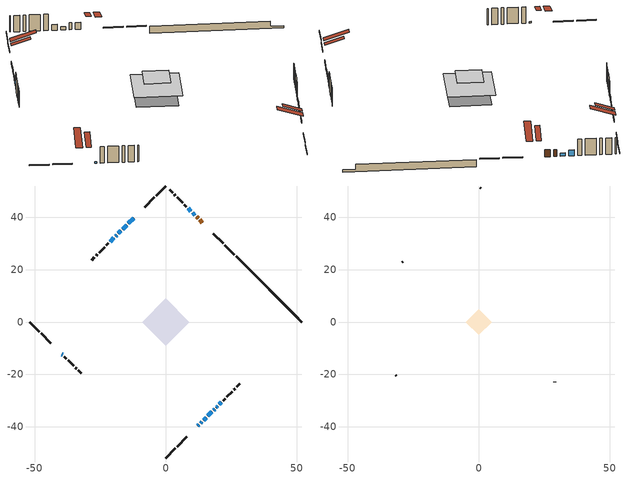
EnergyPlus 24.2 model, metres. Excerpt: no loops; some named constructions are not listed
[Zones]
conditioned space
 floor adiabatic (AdiabaticFloorConstruction): -8.99,0 0,8.99 8.99,0 0,-8.99 z3.02
 floor foundation (Slab1 construction): -6.25,1.62 -1.62,6.25 6.25,-1.62 1.62,-6.25 z-1.55
 wall outside (RimJoist1 construction): 0,-51.87 3.69,-48.19 / -51.87,0 -48.19,-3.69 / 0,51.87 -3.69,48.19 / 26.22,25.66 22.53,29.35 z0.58:0.88
 wall outside (RimJoist2 construction): 4.35,-47.53 8.03,-43.84 / -47.53,-4.35 -43.84,-8.03 / -4.35,47.53 -8.03,43.84 / 21.87,30 18.18,33.69 z0.58:0.88
 wall outside (AdiabaticWallConstruction 1): 13.98,37.9 12.97,38.91 / 12.31,39.56 11.8,40.07 z0.58:2.61
 wall outside (AdiabaticWallConstruction): 11.14,40.73 10.21,41.67 z0.58:1.47; -39.64,-12.24 -39.31,-12.57 z0.58:1.04; 12.24,-39.63 12.66,-39.22 / -18.74,33.13 -19.16,32.72 z0.58:1.5; 13.31,-38.56 13.78,-38.09 / 14.43,-37.44 15.44,-36.43 / -12.24,39.63 -14.25,37.62 / -17.08,34.8 -18.09,33.79 z0.58:1.34; 16.1,-35.78 17.61,-34.26 / -14.91,36.96 -16.42,35.45 / 19.26,-32.61 19.8,-32.07 / 20.46,-31.42 21.21,-30.66 z0.58:1.75; 18.26,-33.61 18.61,-33.27 z0.58:2.18; 9.55,42.32 8.51,43.37 z0.58:2.31; -19.81,32.06 -21.25,30.62 z0.58:2.1
 wall outside (Wall1 construction): 21.87,-30 22.63,-29.24 / -38.65,-13.22 -37.89,-13.99 / -21.91,29.97 -22.67,29.2 / 7.85,44.02 7.09,44.79 z0.58:5.46
 wall outside (Wall2 construction): 23.29,-28.58 25.36,-26.51 / -37.23,-14.64 -35.16,-16.71 / -23.33,28.55 -25.4,26.48 / 6.43,45.44 4.36,47.51 z0.58:5.46
 wall outside (Wall3 construction): 26.02,-25.86 26.48,-25.39 / -34.5,-17.37 -34.04,-17.84 / -26.06,25.82 -26.52,25.35 / 3.7,48.17 3.24,48.64 z0.58:5.46
 wall outside (Wall4 construction): 27.14,-24.73 28.28,-23.59 / -33.38,-18.49 -32.24,-19.63 / -27.18,24.7 -28.32,23.55 / 2.58,49.29 1.44,50.43 z0.58:5.46
 wall foundation (FoundationWall1 construction): 26.87,25,-1.55 26.87,25,0.58 49.37,2.5,0.58 49.37,2.5,-0.83 51.87,0,-0.83 51.87,0,-1.55
 window (WindowConstruction): 11.14,40.73 10.21,41.67 z0.58:1.47
 window (WindowConstruction 12): -39.63,-12.24 -39.31,-12.56 z0.58:1.04
 window (WindowConstruction 7): 12.24,-39.63 12.65,-39.22 z0.58:1.49
 window (WindowConstruction 8): 13.31,-38.56 13.78,-38.1 z0.58:1.34
 window (WindowConstruction 9): 14.44,-37.44 15.44,-36.43 z0.58:1.34
 window (WindowConstruction 10): -12.24,39.63 -14.25,37.62 z0.58:1.34
 window (WindowConstruction 13): 16.1,-35.77 17.61,-34.27 z0.58:1.75
 window (WindowConstruction 14): -14.91,36.96 -16.42,35.45 z0.58:1.75
 window (WindowConstruction 11): 18.27,-33.61 18.61,-33.27 z0.58:2.18
 window (WindowConstruction 1): 9.55,42.32 8.51,43.36 z0.58:2.31
 window (WindowConstruction 2): 19.26,-32.61 19.8,-32.07 z0.58:1.75
 window (WindowConstruction 3): 20.46,-31.42 21.21,-30.66 z0.58:1.75
 window (WindowConstruction 4): -17.08,34.8 -18.08,33.79 z0.58:1.34
 window (WindowConstruction 5): -18.74,33.13 -19.15,32.72 z0.58:1.49
 window (WindowConstruction 6): -19.81,32.06 -21.25,30.62 z0.58:2.1
 door (Door): 13.98,37.9 12.97,38.91 z0.58:2.61
 door (Door 1): 12.31,39.56 11.8,40.07 z0.58:2.61
 ceiling adiabatic (AdiabaticFloorConstruction): 0,-8.99 8.99,0 0,8.99 -8.99,0 z3.02
 roof outside (Roof2 construction): 11.58,-40.29,5.46 7.9,-36.61,7.19 6.93,-37.58,7.19 10.61,-41.26,5.46; -40.29,-11.58,5.46 -36.61,-7.9,7.19 -37.58,-6.93,7.19 -41.26,-10.61,5.46; -11.58,40.29,5.46 -7.9,36.61,7.19 -6.93,37.58,7.19 -10.61,41.26,5.46; 14.63,37.24,5.46 10.95,33.56,7.19 11.92,32.59,7.19 15.6,36.27,5.46
attic - vented
 floor to conditioned space (Floor1 construction Reversed): -4.93,0 0,4.93 4.93,0 0,-4.93 z5.46
 wall outside (Wall5 construction): 28.94,-22.93 29.06,-22.81 / -31.58,-20.29 -31.46,-20.42 / -28.98,22.9 -29.1,22.77 / 0.78,51.09 0.66,51.22 z0.58:5.46
 roof outside (Roof1 construction): 9.96,-41.92,5.46 5.15,-37.12,7.72 3.89,-38.38,7.72 8.69,-43.18,5.46; -41.92,-9.96,5.46 -37.12,-5.15,7.72 -38.38,-3.89,7.72 -43.18,-8.69,5.46; -9.96,41.92,5.46 -5.15,37.12,7.72 -3.89,38.38,7.72 -8.69,43.18,5.46; 16.26,35.61,5.46 11.46,30.81,7.72 12.72,29.55,7.72 17.53,34.35,5.46
[Material] Roughness=Rough; Thermal Absorptance=0.9
Name | Thickness {m} | Conductivity {W/m-K} | Density {kg/m3} | Specific Heat {J/kg-K} | Solar Absorptance | Visible Absorptance
ceiling loosefill ins | 0.0846667 | 0.0480833 | 16.02 | 1046.75 | 0.7 | 0.7
ceiling stud and cavity | 0.1397 | 0.0932282 | 65.682 | 1177.47 | 0.7 | 0.7
gypsum board | 0.0127 | 0.160291 | 801 | 837.4 | 0.6 | 0.6
[Construction]
Floor1 construction: ceiling loosefill ins, ceiling stud and cavity, gypsum board
[EnergyManagementSystem:Program]
component_loads_program: Set loads_htg_walls = 0; Set loads_htg_rim_joists = 0; Set loads_htg_foundation_walls = 0; Set loads_htg_floors = 0; Set loads_htg_slabs = 0; Set loads_htg_ceilings = 0; Set loads_htg_roofs = 0; Set loads_htg_windows_conduction = 0; Set loads_htg_windows_solar = 0; Set loads_htg_doors = 0; Set loads_htg_skylights_conduction = 0; Set loads_htg_skylights_solar = 0; Set loads_htg_internal_mass = 0; Set loads_htg_intgains = 0; Set loads_htg_lighting = 0; Set loads_htg_infil = 0; Set loads_htg_mechvent = 0; Set loads_htg_natvent = 0; Set loads_htg_whf = 0; Set loads_htg_ducts = 0; Set loads_clg_walls = 0; Set loads_clg_rim_joists = 0; Set loads_clg_foundation_walls = 0; Set loads_clg_floors = 0; Set loads_clg_slabs = 0; Set loads_clg_ceilings = 0; Set loads_clg_roofs = 0; Set loads_clg_windows_conduction = 0; Set loads_clg_windows_solar = 0; Set loads_clg_doors = 0; Set loads_clg_skylights_conduction = 0; Set loads_clg_skylights_solar = 0; Set loads_clg_internal_mass = 0; Set loads_clg_intgains = 0; Set loads_clg_lighting = 0; Set loads_clg_infil = 0; Set loads_clg_mechvent = 0; Set loads_clg_natvent = 0; Set loads_clg_whf = 0; Set loads_clg_ducts = 0; Set hr_walls = 0; Set hr_walls = hr_walls + s_conv_17 + s_ig_17 + s_sol_17 + s_lgt_17 + s_surf_17; Set hr_walls = hr_walls + s_conv_18 + s_ig_18 + s_sol_18 + s_lgt_18 + s_surf_18; Set hr_walls = hr_walls + s_conv_19 + s_ig_19 + s_sol_19 + s_lgt_19 + s_surf_19; Set hr_walls = hr_walls + s_conv_20 + s_ig_20 + s_sol_20 + s_lgt_20 + s_surf_20; Set hr_walls = hr_walls + s_conv_21 + s_ig_21 + s_sol_21 + s_lgt_21 + s_surf_21; Set hr_walls = hr_walls + s_conv_22 + s_ig_22 + s_sol_22 + s_lgt_22 + s_surf_22; Set hr_walls = hr_walls + s_conv_23 + s_ig_23 + s_sol_23 + s_lgt_23 + s_surf_23; Set hr_walls = hr_walls + s_conv_24 + s_ig_24 + s_sol_24 + s_lgt_24 + s_surf_24; Set hr_walls = hr_walls + s_conv_25 + s_ig_25 + s_sol_25 + s_lgt_25 + s_surf_25; Set hr_walls = hr_walls + s_conv_26 + s_ig_26 + s_sol_26 + s_lgt_26 + s_surf_26; Set hr_walls = hr_walls + s_conv_27 + s_ig_27 + s_sol_27 + s_lgt_27 + s_surf_27; Set hr_walls = hr_walls + s_conv_28 + s_ig_28 + s_sol_28 + s_lgt_28 + s_surf_28; Set hr_walls = hr_walls + s_conv_29 + s_ig_29 + s_sol_29 + s_lgt_29 + s_surf_29; Set hr_walls = hr_walls + s_conv_30 + s_ig_30 + s_sol_30 + s_lgt_30 + s_surf_30; Set hr_walls = hr_walls + s_conv_31 + s_ig_31 + s_sol_31 + s_lgt_31 + s_surf_31; Set hr_walls = hr_walls + s_conv_32 + s_ig_32 + s_sol_32 + s_lgt_32 + s_surf_32; Set hr_rim_joists = 0; Set hr_rim_joists = hr_rim_joists + s_conv_4 + s_ig_4 + s_sol_4 + s_lgt_4 + s_surf_4; Set hr_rim_joists = hr_rim_joists + s_conv_5 + s_ig_5 + s_sol_5 + s_lgt_5 + s_surf_5; Set hr_rim_joists = hr_rim_joists + s_conv_6 + s_ig_6 + s_sol_6 + s_lgt_6 + s_surf_6; Set hr_rim_joists = hr_rim_joists + s_conv_7 + s_ig_7 + s_sol_7 + s_lgt_7 + s_surf_7; Set hr_rim_joists = hr_rim_joists + s_conv_8 + s_ig_8 + s_sol_8 + s_lgt_8 + s_surf_8; Set hr_rim_joists = hr_rim_joists + s_conv_9 + s_ig_9 + s_sol_9 + s_lgt_9 + s_surf_9; Set hr_rim_joists = hr_rim_joists + s_conv_10 + s_ig_10 + s_sol_10 + s_lgt_10 + s_surf_10; Set hr_rim_joists = hr_rim_joists + s_conv_11 + s_ig_11 + s_sol_11 + s_lgt_11 + s_surf_11; Set hr_foundation_walls = 0; Set hr_foundation_walls = hr_foundation_walls + s_conv_1 + s_ig_1 + s_sol_1 + s_lgt_1 + s_surf_1; Set hr_floors = 0; Set hr_slabs = 0; Set hr_slabs = hr_slabs + s_conv_16 + s_ig_16 + s_sol_16 + s_lgt_16 + s_surf_16; Set hr_ceilings = 0; Set hr_ceilings = hr_ceilings + s_conv + s_ig + s_sol + s_lgt + s_surf; Set hr_roofs = 0; Set hr_roofs = hr_roofs + s_conv_12 + s_ig_12 + s_sol_12 + s_lgt_12 + s_surf_12; Set hr_roofs = hr_roofs + s_conv_13 + s_ig_13 + s_sol_13 + s_lgt_13 + s_surf_13; Set hr_roofs = hr_roofs + s_conv_14 + s_ig_14 + s_sol_14 + s_lgt_14 + s_surf_14; Set hr_roofs = hr_roofs + s_conv_15 + s_ig_15 + s_sol_15 + s_lgt_15 + s_surf_15; Set hr_windows_conduction = 0; Set hr_windows_conduction = hr_windows_conduction + ss_conv_2; Set hr_windows_conduction = hr_windows_conduction + ss_ig_2; Set hr_windows_conduction = hr_windows_conduction + ss_surf_2; Set hr_windows_conduction = hr_windows_conduction + ss_conv_3; Set hr_windows_conduction = hr_windows_conduction + ss_ig_3; Set hr_windows_conduction = hr_windows_conduction + ss_surf_3; Set hr_windows_conduction = hr_windows_conduction + ss_conv_4; Set hr_windows_conduction = hr_windows_conduction + ss_ig_4; Set hr_windows_conduction = hr_windows_conduction + ss_surf_4; Set hr_windows_conduction = hr_windows_conduction + ss_conv_5; Set hr_windows_conduction = hr_windows_conduction + ss_ig_5; Set hr_windows_conduction = hr_windows_conduction + ss_surf_5; Set hr_windows_conduction = hr_windows_conduction + ss_conv_6; Set hr_windows_conduction = hr_windows_conduction + ss_ig_6; Set hr_windows_conduction = hr_windows_conduction + ss_surf_6; Set hr_windows_conduction = hr_windows_conduction + ss_conv_7; Set hr_windows_conduction = hr_windows_conduction + ss_ig_7; Set hr_windows_conduction = hr_windows_conduction + ss_surf_7; Set hr_windows_conduction = hr_windows_conduction + ss_conv_8; Set hr_windows_conduction = hr_windows_conduction + ss_ig_8; Set hr_windows_conduction = hr_windows_conduction + ss_surf_8; Set hr_windows_conduction = hr_windows_conduction + ss_conv_9; Set hr_windows_conduction = hr_windows_conduction + ss_ig_9; Set hr_windows_conduction = hr_windows_conduction + ss_surf_9; Set hr_windows_conduction = hr_windows_conduction + ss_conv_10; Set hr_windows_conduction = hr_windows_conduction + ss_ig_10; Set hr_windows_conduction = hr_windows_conduction + ss_surf_10; Set hr_windows_conduction = hr_windows_conduction + ss_conv_11; Set hr_windows_conduction = hr_windows_conduction + ss_ig_11; Set hr_windows_conduction = hr_windows_conduction + ss_surf_11; Set hr_windows_conduction = hr_windows_conduction + ss_conv_12; Set hr_windows_conduction = hr_windows_conduction + ss_ig_12; Set hr_windows_conduction = hr_windows_conduction + ss_surf_12; Set hr_windows_conduction = hr_windows_conduction + ss_conv_13; Set hr_windows_conduction = hr_windows_conduction + ss_ig_13; Set hr_windows_conduction = hr_windows_conduction + ss_surf_13; Set hr_windows_conduction = hr_windows_conduction + ss_conv_14; Set hr_windows_conduction = hr_windows_conduction + ss_ig_14; Set hr_windows_conduction = hr_windows_conduction + ss_surf_14; Set hr_windows_conduction = hr_windows_conduction + ss_conv_15; Set hr_windows_conduction = hr_windows_conduction + ss_ig_15; Set hr_windows_conduction = hr_windows_conduction + ss_surf_15; Set hr_windows_conduction = hr_windows_conduction + ss_conv_16; Set hr_windows_conduction = hr_windows_conduction + ss_ig_16; Set hr_windows_conduction = hr_windows_conduction + ss_surf_16; Set hr_windows_solar = 0; Set hr_windows_solar = hr_windows_solar - ss_trans_in * ZoneTimestep * 3600 + ss_back_out * ZoneTimestep * 3600 + ss_trans_out * ZoneTimestep * 3600; Set hr_windows_solar = hr_windows_solar - ss_trans_in_1 * ZoneTimestep * 3600 + ss_back_out_1 * ZoneTimestep * 3600 + ss_trans_out_1 * ZoneTimestep * 3600; Set hr_windows_solar = hr_windows_solar - ss_trans_in_2 * ZoneTimestep * 3600 + ss_back_out_2 * ZoneTimestep * 3600 + ss_trans_out_2 * ZoneTimestep * 3600; Set hr_windows_solar = hr_windows_solar - ss_trans_in_3 * ZoneTimestep * 3600 + ss_back_out_3 * ZoneTimestep * 3600 + ss_trans_out_3 * ZoneTimestep * 3600; Set hr_windows_solar = hr_windows_solar - ss_trans_in_4 * ZoneTimestep * 3600 + ss_back_out_4 * ZoneTimestep * 3600 + ss_trans_out_4 * ZoneTimestep * 3600; Set hr_windows_solar = hr_windows_solar - ss_trans_in_5 * ZoneTimestep * 3600 + ss_back_out_5 * ZoneTimestep * 3600 + ss_trans_out_5 * ZoneTimestep * 3600; Set hr_windows_solar = hr_windows_solar - ss_trans_in_6 * ZoneTimestep * 3600 + ss_back_out_6 * ZoneTimestep * 3600 + ss_trans_out_6 * ZoneTimestep * 3600; Set hr_windows_solar = hr_windows_solar - ss_trans_in_7 * ZoneTimestep * 3600 + ss_back_out_7 * ZoneTimestep * 3600 + ss_trans_out_7 * ZoneTimestep * 3600; Set hr_windows_solar = hr_windows_solar - ss_trans_in_8 * ZoneTimestep * 3600 + ss_back_out_8 * ZoneTimestep * 3600 + ss_trans_out_8 * ZoneTimestep * 3600; Set hr_windows_solar = hr_windows_solar - ss_trans_in_9 * ZoneTimestep * 3600 + ss_back_out_9 * ZoneTimestep * 3600 + ss_trans_out_9 * ZoneTimestep * 3600; Set hr_windows_solar = hr_windows_solar - ss_trans_in_10 * ZoneTimestep * 3600 + ss_back_out_10 * ZoneTimestep * 3600 + ss_trans_out_10 * ZoneTimestep * 3600; Set hr_windows_solar = hr_windows_solar - ss_trans_in_11 * ZoneTimestep * 3600 + ss_back_out_11 * ZoneTimestep * 3600 + ss_trans_out_11 * ZoneTimestep * 3600; Set hr_windows_solar = hr_windows_solar - ss_trans_in_12 * ZoneTimestep * 3600 + ss_back_out_12 * ZoneTimestep * 3600 + ss_trans_out_12 * ZoneTimestep * 3600; Set hr_windows_solar = hr_windows_solar - ss_trans_in_13 * ZoneTimestep * 3600 + ss_back_out_13 * ZoneTimestep * 3600 + ss_trans_out_13 * ZoneTimestep * 3600; Set hr_windows_solar = hr_windows_solar - ss_trans_in_14 * ZoneTimestep * 3600 + ss_back_out_14 * ZoneTimestep * 3600 + ss_trans_out_14 * ZoneTimestep * 3600; Set hr_doors = 0; Set hr_doors = hr_doors + ss_sol; Set hr_doors = hr_doors + ss_lgt; Set hr_doors = hr_doors + ss_conv; Set hr_doors = hr_doors + ss_ig; Set hr_doors = hr_doors + ss_surf; Set hr_doors = hr_doors + ss_sol_1; Set hr_doors = hr_doors + ss_lgt_1; Set hr_doors = hr_doors + ss_conv_1; Set hr_doors = hr_doors + ss_ig_1; Set hr_doors = hr_doors + ss_surf_1; Set hr_skylights_conduction = 0; Set hr_skylights_solar = 0; Set hr_internal_mass = 0; Set hr_internal_mass = hr_internal_mass + s_conv_2 + s_ig_2 + s_sol_2 + s_lgt_2 + s_surf_2; Set hr_internal_mass = hr_internal_mass + s_conv_3 + s_ig_3 + s_sol_3 + s_lgt_3 + s_surf_3; Set hr_internal_mass = hr_internal_mass + im_conv + im_ig + im_sol + im_lgt + im_surf; Set hr_internal_mass = hr_internal_mass + im_conv_1 + im_ig_1 + im_sol_1 + im_lgt_1 + im_surf_1; Set hr_intgains = 0; Set hr_intgains = hr_intgains - ig_ee_conv - ig_ee_rad - ig_ee_conv_1 - ig_ee_rad_1 - ig_ee_conv_2 - ig_ee_rad_2 - ig_ee_conv_3 - ig_ee_rad_3 - ig_ee_conv_4 - ig_ee_rad_4 - ig_ee_conv_5 - ig_ee_rad_5 - ig_ee_conv_6 - ig_ee_rad_6 - ig_oe_conv - ig_oe_rad - ig_oe_conv_1 - ig_oe_rad_1 - ig_oe_conv_2 - ig_oe_rad_2 - ig_oe_conv_3 - ig_oe_rad_3 - ig_oe_conv_4 - ig_oe_rad_4 - ig_ppl_conv - ig_ppl_rad; Set hr_lighting = 0; Set hr_lighting = hr_lighting - ig_lgt_conv - ig_lgt_rad - ig_lgt_vis; Set hr_infil = 0; Set hr_infil = hr_infil - airflow_gain + airflow_loss; Set hr_natvent = 0; Set hr_natvent = hr_natvent - airflow_gain_1 + airflow_loss_1; Set hr_whf = 0; Set hr_whf = hr_whf - airflow_gain_2 + airflow_loss_2; Set hr_mechvent = 0; Set hr_mechvent = hr_mechvent - mv_conv - mv_rad - mv_conv_1 - mv_rad_1 - mv_conv_2 - mv_rad_2 - mv_conv_3 - mv_rad_3 - mv_conv_4 - mv_rad_4 - mv_conv_5 - mv_rad_5 - mv_conv_6 - mv_rad_6 - mv_conv_7 - mv_rad_7; Set hr_ducts = 0; Set hr_intgains = hr_intgains + dhw_loss * (1.0*(1-dhw_rtf) + 1.0*dhw_rtf); Set htg_mode = 0; Set clg_mode = 0; If (htg_load_cond > 0); Set htg_mode = 1.0; ElseIf (clg_load_cond > 0); Set clg_mode = 0.0; Else; Set htg_season = 0; Set clg_season = 0; If ((DayOfYear >= 1) && (DayOfYear <= 365)); Set clg_season = 1; EndIf; If ((DayOfYear >= 1) && (DayOfYear <= 365)); Set htg_season = 1; EndIf; If ((airflow_gain_1 <> 0) || (airflow_loss_1 <> 0)) && (clg_season == 1); Set clg_mode = 0.0; ElseIf ((airflow_gain_2 <> 0) || (airflow_loss_2 <> 0)) && (clg_season == 1); Set clg_mode = 0.0; Else; Set Tmid_setpoint = (htg_sp_s_1 + clg_sp_s_1) / 2; If (tin_s_1 > Tmid_setpoint) && (clg_season == 1); Set clg_mode = 0.0; ElseIf (tin_s_1 < Tmid_setpoint) && (htg_season == 1); Set htg_mode = 1.0; EndIf; EndIf; EndIf; Set loads_htg_walls = loads_htg_walls + (hr_walls * htg_mode * 1); Set loads_htg_rim_joists = loads_htg_rim_joists + (hr_rim_joists * htg_mode * 1); Set loads_htg_foundation_walls = loads_htg_foundation_walls + (hr_foundation_walls * htg_mode * 1); Set loads_htg_floors = loads_htg_floors + (hr_floors * htg_mode * 1); Set loads_htg_slabs = loads_htg_slabs + (hr_slabs * htg_mode * 1); Set loads_htg_ceilings = loads_htg_ceilings + (hr_ceilings * htg_mode * 1); Set loads_htg_roofs = loads_htg_roofs + (hr_roofs * htg_mode * 1); Set loads_htg_windows_conduction = loads_htg_windows_conduction + (hr_windows_conduction * htg_mode * 1); Set loads_htg_windows_solar = loads_htg_windows_solar + (hr_windows_solar * htg_mode * 1); Set loads_htg_doors = loads_htg_doors + (hr_doors * htg_mode * 1); Set loads_htg_skylights_conduction = loads_htg_skylights_conduction + (hr_skylights_conduction * htg_mode * 1); Set loads_htg_skylights_solar = loads_htg_skylights_solar + (hr_skylights_solar * htg_mode * 1); Set loads_htg_internal_mass = loads_htg_internal_mass + (hr_internal_mass * htg_mode * 1); Set loads_htg_intgains = loads_htg_intgains + (hr_intgains * htg_mode * 1); Set loads_htg_lighting = loads_htg_lighting + (hr_lighting * htg_mode * 1); Set loads_htg_infil = loads_htg_infil + (hr_infil * htg_mode * 1); Set loads_htg_mechvent = loads_htg_mechvent + (hr_mechvent * htg_mode * 1); Set loads_htg_natvent = loads_htg_natvent + (hr_natvent * htg_mode * 1); Set loads_htg_whf = loads_htg_whf + (hr_whf * htg_mode * 1); Set loads_htg_ducts = loads_htg_ducts + (hr_ducts * htg_mode * 1); Set loads_clg_walls = loads_clg_walls + (-hr_walls * clg_mode * 1); Set loads_clg_rim_joists = loads_clg_rim_joists + (-hr_rim_joists * clg_mode * 1); Set loads_clg_foundation_walls = loads_clg_foundation_walls + (-hr_foundation_walls * clg_mode * 1); Set loads_clg_floors = loads_clg_floors + (-hr_floors * clg_mode * 1); Set loads_clg_slabs = loads_clg_slabs + (-hr_slabs * clg_mode * 1); Set loads_clg_ceilings = loads_clg_ceilings + (-hr_ceilings * clg_mode * 1); Set loads_clg_roofs = loads_clg_roofs + (-hr_roofs * clg_mode * 1); Set loads_clg_windows_conduction = loads_clg_windows_conduction + (-hr_windows_conduction * clg_mode * 1); Set loads_clg_windows_solar = loads_clg_windows_solar + (-hr_windows_solar * clg_mode * 1); Set loads_clg_doors = loads_clg_doors + (-hr_doors * clg_mode * 1); Set loads_clg_skylights_conduction = loads_clg_skylights_conduction + (-hr_skylights_conduction * clg_mode * 1); Set loads_clg_skylights_solar = loads_clg_skylights_solar + (-hr_skylights_solar * clg_mode * 1); Set loads_clg_internal_mass = loads_clg_internal_mass + (-hr_internal_mass * clg_mode * 1); Set loads_clg_intgains = loads_clg_intgains + (-hr_intgains * clg_mode * 1); Set loads_clg_lighting = loads_clg_lighting + (-hr_lighting * clg_mode * 1); Set loads_clg_infil = loads_clg_infil + (-hr_infil * clg_mode * 1); Set loads_clg_mechvent = loads_clg_mechvent + (-hr_mechvent * clg_mode * 1); Set loads_clg_natvent = loads_clg_natvent + (-hr_natvent * clg_mode * 1); Set loads_clg_whf = loads_clg_whf + (-hr_whf * clg_mode * 1); Set loads_clg_ducts = loads_clg_ducts + (-hr_ducts * clg_mode * 1)
[EnergyManagementSystem:OutputVariable] Type of Data in Variable=Summed; Update Frequency=ZoneTimestep; Units=J
Name | EMS Variable | EMS Program or Subroutine
Energy Management System Output Variable 31 | loads_clg_windows_conduction | component_loads_program
Energy Management System Output Variable 32 | loads_clg_windows_solar | component_loads_program
Energy Management System Output Variable 33 | loads_clg_skylights_conduction | component_loads_program
Energy Management System Output Variable 34 | loads_clg_skylights_solar | component_loads_program
Energy Management System Output Variable 35 | loads_clg_floors | component_loads_program
Energy Management System Output Variable 36 | loads_clg_slabs | component_loads_program
Energy Management System Output Variable 37 | loads_clg_internal_mass | component_loads_program
Energy Management System Output Variable 38 | loads_clg_infil | component_loads_program
Energy Management System Output Variable 39 | loads_clg_natvent | component_loads_program
Energy Management System Output Variable 40 | loads_clg_mechvent | component_loads_program
Energy Management System Output Variable 41 | loads_clg_whf | component_loads_program
Energy Management System Output Variable 42 | loads_clg_ducts | component_loads_program
Energy Management System Output Variable 43 | loads_clg_intgains | component_loads_program
Energy Management System Output Variable 44 | loads_clg_lighting | component_loads_program
Energy Management System Output Variable 45 | loads_htg_tot | total_loads_program
Energy Management System Output Variable 46 | loads_clg_tot | total_loads_program
[Schedule:Day:Interval]
interior lighting schedule day: No, 01:00, 0.108182, 04:00, 0.0901515, 05:00, 0.0991667, 06:00, 0.162273, 07:00, 0.270455, 08:00, 0.342576, 10:00, 0.369621, 11:00, 0.351591, 12:00, 0.333561, 13:00, 0.324545, 14:00, 0.31553, 15:00, 0.333561, 16:00, 0.369621, 17:00, 0.450758, 18:00, 0.585985, 19:00, 0.775303, 20:00, 0.955606, 21:00, 0.991667, 22:00, 0.712197, 23:00, 0.360606, 24:00, 0.162273
interior lighting schedule day 1: No, 01:00, 0.100909, 04:00, 0.0840909, 05:00, 0.0925, 06:00, 0.151364, 07:00, 0.252273, 08:00, 0.319545, 10:00, 0.344773, 11:00, 0.327955, 12:00, 0.311136, 13:00, 0.302727, 14:00, 0.294318, 15:00, 0.311136, 16:00, 0.344773, 17:00, 0.420455, 18:00, 0.546591, 19:00, 0.723182, 20:00, 0.891364, 21:00, 0.925, 22:00, 0.664318, 23:00, 0.336364, 24:00, 0.151364
interior lighting schedule day 2: No, 01:00, 0.0927273, 04:00, 0.0772727, 05:00, 0.085, 06:00, 0.139091, 07:00, 0.231818, 08:00, 0.293636, 10:00, 0.316818, 11:00, 0.301364, 12:00, 0.285909, 13:00, 0.278182, 14:00, 0.270455, 15:00, 0.285909, 16:00, 0.316818, 17:00, 0.386364, 18:00, 0.502273, 19:00, 0.664545, 20:00, 0.819091, 21:00, 0.85, 22:00, 0.610455, 23:00, 0.309091, 24:00, 0.139091
interior lighting schedule day 3: No, 01:00, 0.0845455, 04:00, 0.0704545, 05:00, 0.0775, 06:00, 0.126818, 07:00, 0.211364, 08:00, 0.267727, 10:00, 0.288864, 11:00, 0.274773, 12:00, 0.260682, 13:00, 0.253636, 14:00, 0.246591, 15:00, 0.260682, 16:00, 0.288864, 17:00, 0.352273, 18:00, 0.457955, 19:00, 0.605909, 20:00, 0.746818, 21:00, 0.775, 22:00, 0.556591, 23:00, 0.281818, 24:00, 0.126818
interior lighting schedule day 4: No, 01:00, 0.0763636, 04:00, 0.0636364, 05:00, 0.07, 06:00, 0.114545, 07:00, 0.190909, 08:00, 0.241818, 10:00, 0.260909, 11:00, 0.248182, 12:00, 0.235455, 13:00, 0.229091, 14:00, 0.222727, 15:00, 0.235455, 16:00, 0.260909, 17:00, 0.318182, 18:00, 0.413636, 19:00, 0.547273, 20:00, 0.674545, 21:00, 0.7, 22:00, 0.502727, 23:00, 0.254545, 24:00, 0.114545
interior lighting schedule day 5: No, 01:00, 0.0727273, 04:00, 0.0606061, 05:00, 0.0666667, 06:00, 0.109091, 07:00, 0.181818, 08:00, 0.230303, 10:00, 0.248485, 11:00, 0.236364, 12:00, 0.224242, 13:00, 0.218182, 14:00, 0.212121, 15:00, 0.224242, 16:00, 0.248485, 17:00, 0.30303, 18:00, 0.393939, 19:00, 0.521212, 20:00, 0.642424, 21:00, 0.666667, 22:00, 0.478788, 23:00, 0.242424, 24:00, 0.109091
interior lighting schedule day 6: No, 01:00, 0.0745455, 04:00, 0.0621212, 05:00, 0.0683333, 06:00, 0.111818, 07:00, 0.186364, 08:00, 0.236061, 10:00, 0.254697, 11:00, 0.242273, 12:00, 0.229848, 13:00, 0.223636, 14:00, 0.217424, 15:00, 0.229848, 16:00, 0.254697, 17:00, 0.310606, 18:00, 0.403788, 19:00, 0.534242, 20:00, 0.658485, 21:00, 0.683333, 22:00, 0.490758, 23:00, 0.248485, 24:00, 0.111818
interior lighting schedule day 7: No, 01:00, 0.08, 04:00, 0.0666667, 05:00, 0.0733333, 06:00, 0.12, 07:00, 0.2, 08:00, 0.253333, 10:00, 0.273333, 11:00, 0.26, 12:00, 0.246667, 13:00, 0.24, 14:00, 0.233333, 15:00, 0.246667, 16:00, 0.273333, 17:00, 0.333333, 18:00, 0.433333, 19:00, 0.573333, 20:00, 0.706667, 21:00, 0.733333, 22:00, 0.526667, 23:00, 0.266667, 24:00, 0.12
interior lighting schedule day 8: No, 01:00, 0.0890909, 04:00, 0.0742424, 05:00, 0.0816667, 06:00, 0.133636, 07:00, 0.222727, 08:00, 0.282121, 10:00, 0.304394, 11:00, 0.289545, 12:00, 0.274697, 13:00, 0.267273, 14:00, 0.259848, 15:00, 0.274697, 16:00, 0.304394, 17:00, 0.371212, 18:00, 0.482576, 19:00, 0.638485, 20:00, 0.78697, 21:00, 0.816667, 22:00, 0.586515, 23:00, 0.29697, 24:00, 0.133636
interior lighting schedule day 9: No, 01:00, 0.0972727, 04:00, 0.0810606, 05:00, 0.0891667, 06:00, 0.145909, 07:00, 0.243182, 08:00, 0.30803, 10:00, 0.332348, 11:00, 0.316136, 12:00, 0.299924, 13:00, 0.291818, 14:00, 0.283712, 15:00, 0.299924, 16:00, 0.332348, 17:00, 0.405303, 18:00, 0.526894, 19:00, 0.697121, 20:00, 0.859242, 21:00, 0.891667, 22:00, 0.640379, 23:00, 0.324242, 24:00, 0.145909
interior lighting schedule day 10: No, 01:00, 0.105455, 04:00, 0.0878788, 05:00, 0.0966667, 06:00, 0.158182, 07:00, 0.263636, 08:00, 0.333939, 10:00, 0.360303, 11:00, 0.342727, 12:00, 0.325152, 13:00, 0.316364, 14:00, 0.307576, 15:00, 0.325152, 16:00, 0.360303, 17:00, 0.439394, 18:00, 0.571212, 19:00, 0.755758, 20:00, 0.931515, 21:00, 0.966667, 22:00, 0.694242, 23:00, 0.351515, 24:00, 0.158182
interior lighting schedule day 11: No, 01:00, 0.109091, 04:00, 0.0909091, 05:00, 0.1, 06:00, 0.163636, 07:00, 0.272727, 08:00, 0.345455, 10:00, 0.372727, 11:00, 0.354545, 12:00, 0.336364, 13:00, 0.327273, 14:00, 0.318182, 15:00, 0.336364, 16:00, 0.372727, 17:00, 0.454545, 18:00, 0.590909, 19:00, 0.781818, 20:00, 0.963636, 21:00, 1, 22:00, 0.718182, 23:00, 0.363636, 24:00, 0.163636
interior lighting schedule default day; occupants schedule default day; clothes dryer schedule default day; cooking range schedule default day; mech vent bath fan 0 schedule default day; mech vent bath fan 1 schedule default day; mech vent bath fan 2 schedule default day; mech vent range fan 0 schedule default day; misc plug loads schedule default day; general water use schedule default day; clothes dryer exhaust 0 schedule default day; cooling season schedule day; cooling season schedule day 2; cooling season schedule default day; exterior lighting schedule default day; natural vent schedule default day: No, 24:00, 0
occupants schedule day: No, 05:00, 0.426829, 06:00, 0.719512, 07:00, 1, 08:00, 0.670732, 09:00, 0.329268, 14:00, 0.170732, 15:00, 0.231707, 16:00, 0.329268, 17:00, 0.5, 18:00, 0.670732, 19:00, 0.829268, 21:00, 1, 22:00, 0.853659, 23:00, 0.646341, 24:00, 0.426829
clothes dryer schedule day; clothes dryer exhaust 0 schedule day: No, 01:00, 0.123457, 02:00, 0.0740741, 03:00, 0.0493827, 04:00, 0.0246914, 05:00, 0.0493827, 06:00, 0.0740741, 07:00, 0.197531, 08:00, 0.395062, 09:00, 0.592593, 10:00, 0.839506, 11:00, 0.962963, 12:00, 1, 13:00, 0.91358, 14:00, 0.82716, 15:00, 0.716049, 16:00, 0.753086, 17:00, 0.679012, 18:00, 0.666667, 20:00, 0.62963, 21:00, 0.641975, 22:00, 0.666667, 23:00, 0.54321, 24:00, 0.296296
cooking range schedule day: No, 05:00, 0.0597015, 06:00, 0.11194, 07:00, 0.171642, 08:00, 0.291045, 11:00, 0.343284, 12:00, 0.402985, 13:00, 0.462687, 14:00, 0.343284, 15:00, 0.291045, 16:00, 0.402985, 17:00, 0.567164, 18:00, 1, 19:00, 0.850746, 20:00, 0.432836, 21:00, 0.291045, 22:00, 0.231343, 23:00, 0.171642, 24:00, 0.11194
mech vent bath fan 0 schedule day: No, 07:00, 0, 15:00, 1, 24:00, 0
mech vent bath fan 1 schedule day; mech vent bath fan 2 schedule day: No, 07:00, 0, 08:00, 1, 09:00, 0.2, 24:00, 0
mech vent range fan 0 schedule day: No, 18:00, 0, 19:00, 1, 20:00, 0.2, 24:00, 0
misc plug loads schedule day: No, 06:00, 0.705882, 07:00, 0.745098, 08:00, 0.803922, 15:00, 0.823529, 16:00, 0.862745, 17:00, 0.921569, 18:00, 0.980392, 19:00, 1, 20:00, 0.980392, 21:00, 0.941176, 22:00, 0.862745, 23:00, 0.784314, 24:00, 0.72549
general water use schedule day: No, 01:00, 0.315068, 03:00, 0.287671, 04:00, 0.342466, 05:00, 0.369863, 06:00, 0.520548, 07:00, 0.60274, 08:00, 0.534247, 10:00, 0.506849, 11:00, 0.465753, 14:00, 0.479452, 15:00, 0.534247, 16:00, 0.589041, 17:00, 0.69863, 18:00, 0.876712, 19:00, 0.890411, 20:00, 0.986301, 21:00, 1, 22:00, 0.863014, 23:00, 0.616438, 24:00, 0.465753
cooling season schedule day 1: No, 24:00, 1
exterior lighting schedule day: No, 01:00, 0.566667, 03:00, 0.524167, 05:00, 0.495833, 06:00, 0.5525, 07:00, 0.623333, 08:00, 0.580833, 09:00, 0.439167, 10:00, 0.354167, 12:00, 0.34, 13:00, 0.354167, 14:00, 0.396667, 15:00, 0.425, 16:00, 0.495833, 17:00, 0.623333, 18:00, 0.793333, 19:00, 0.906667, 20:00, 0.963333, 21:00, 0.991667, 22:00, 0.920833, 23:00, 0.793333, 24:00, 0.665833
exterior lighting schedule day 1: No, 01:00, 0.528571, 03:00, 0.488929, 05:00, 0.4625, 06:00, 0.515357, 07:00, 0.581429, 08:00, 0.541786, 09:00, 0.409643, 10:00, 0.330357, 12:00, 0.317143, 13:00, 0.330357, 14:00, 0.37, 15:00, 0.396429, 16:00, 0.4625, 17:00, 0.581429, 18:00, 0.74, 19:00, 0.845714, 20:00, 0.898571, 21:00, 0.925, 22:00, 0.858929, 23:00, 0.74, 24:00, 0.621071
exterior lighting schedule day 10: No, 01:00, 0.552381, 03:00, 0.510952, 05:00, 0.483333, 06:00, 0.538571, 07:00, 0.607619, 08:00, 0.56619, 09:00, 0.428095, 10:00, 0.345238, 12:00, 0.331429, 13:00, 0.345238, 14:00, 0.386667, 15:00, 0.414286, 16:00, 0.483333, 17:00, 0.607619, 18:00, 0.773333, 19:00, 0.88381, 20:00, 0.939048, 21:00, 0.966667, 22:00, 0.897619, 23:00, 0.773333, 24:00, 0.649048
exterior lighting schedule day 11: No, 01:00, 0.571429, 03:00, 0.528571, 05:00, 0.5, 06:00, 0.557143, 07:00, 0.628571, 08:00, 0.585714, 09:00, 0.442857, 10:00, 0.357143, 12:00, 0.342857, 13:00, 0.357143, 14:00, 0.4, 15:00, 0.428571, 16:00, 0.5, 17:00, 0.628571, 18:00, 0.8, 19:00, 0.914286, 20:00, 0.971429, 21:00, 1, 22:00, 0.928571, 23:00, 0.8, 24:00, 0.671429
exterior lighting schedule day 2: No, 01:00, 0.485714, 03:00, 0.449286, 05:00, 0.425, 06:00, 0.473571, 07:00, 0.534286, 08:00, 0.497857, 09:00, 0.376429, 10:00, 0.303571, 12:00, 0.291429, 13:00, 0.303571, 14:00, 0.34, 15:00, 0.364286, 16:00, 0.425, 17:00, 0.534286, 18:00, 0.68, 19:00, 0.777143, 20:00, 0.825714, 21:00, 0.85, 22:00, 0.789286, 23:00, 0.68, 24:00, 0.570714
exterior lighting schedule day 3: No, 01:00, 0.442857, 03:00, 0.409643, 05:00, 0.3875, 06:00, 0.431786, 07:00, 0.487143, 08:00, 0.453929, 09:00, 0.343214, 10:00, 0.276786, 12:00, 0.265714, 13:00, 0.276786, 14:00, 0.31, 15:00, 0.332143, 16:00, 0.3875, 17:00, 0.487143, 18:00, 0.62, 19:00, 0.708571, 20:00, 0.752857, 21:00, 0.775, 22:00, 0.719643, 23:00, 0.62, 24:00, 0.520357
exterior lighting schedule day 4: No, 01:00, 0.4, 03:00, 0.37, 05:00, 0.35, 06:00, 0.39, 07:00, 0.44, 08:00, 0.41, 09:00, 0.31, 10:00, 0.25, 12:00, 0.24, 13:00, 0.25, 14:00, 0.28, 15:00, 0.3, 16:00, 0.35, 17:00, 0.44, 18:00, 0.56, 19:00, 0.64, 20:00, 0.68, 21:00, 0.7, 22:00, 0.65, 23:00, 0.56, 24:00, 0.47
exterior lighting schedule day 5: No, 01:00, 0.380952, 03:00, 0.352381, 05:00, 0.333333, 06:00, 0.371429, 07:00, 0.419048, 08:00, 0.390476, 09:00, 0.295238, 10:00, 0.238095, 12:00, 0.228571, 13:00, 0.238095, 14:00, 0.266667, 15:00, 0.285714, 16:00, 0.333333, 17:00, 0.419048, 18:00, 0.533333, 19:00, 0.609524, 20:00, 0.647619, 21:00, 0.666667, 22:00, 0.619048, 23:00, 0.533333, 24:00, 0.447619
exterior lighting schedule day 6: No, 01:00, 0.390476, 03:00, 0.36119, 05:00, 0.341667, 06:00, 0.380714, 07:00, 0.429524, 08:00, 0.400238, 09:00, 0.302619, 10:00, 0.244048, 12:00, 0.234286, 13:00, 0.244048, 14:00, 0.273333, 15:00, 0.292857, 16:00, 0.341667, 17:00, 0.429524, 18:00, 0.546667, 19:00, 0.624762, 20:00, 0.66381, 21:00, 0.683333, 22:00, 0.634524, 23:00, 0.546667, 24:00, 0.45881
exterior lighting schedule day 7: No, 01:00, 0.419048, 03:00, 0.387619, 05:00, 0.366667, 06:00, 0.408571, 07:00, 0.460952, 08:00, 0.429524, 09:00, 0.324762, 10:00, 0.261905, 12:00, 0.251429, 13:00, 0.261905, 14:00, 0.293333, 15:00, 0.314286, 16:00, 0.366667, 17:00, 0.460952, 18:00, 0.586667, 19:00, 0.670476, 20:00, 0.712381, 21:00, 0.733333, 22:00, 0.680952, 23:00, 0.586667, 24:00, 0.492381
exterior lighting schedule day 8: No, 01:00, 0.466667, 03:00, 0.431667, 05:00, 0.408333, 06:00, 0.455, 07:00, 0.513333, 08:00, 0.478333, 09:00, 0.361667, 10:00, 0.291667, 12:00, 0.28, 13:00, 0.291667, 14:00, 0.326667, 15:00, 0.35, 16:00, 0.408333, 17:00, 0.513333, 18:00, 0.653333, 19:00, 0.746667, 20:00, 0.793333, 21:00, 0.816667, 22:00, 0.758333, 23:00, 0.653333, 24:00, 0.548333
exterior lighting schedule day 9: No, 01:00, 0.509524, 03:00, 0.47131, 05:00, 0.445833, 06:00, 0.496786, 07:00, 0.560476, 08:00, 0.522262, 09:00, 0.394881, 10:00, 0.318452, 12:00, 0.305714, 13:00, 0.318452, 14:00, 0.356667, 15:00, 0.382143, 16:00, 0.445833, 17:00, 0.560476, 18:00, 0.713333, 19:00, 0.815238, 20:00, 0.86619, 21:00, 0.891667, 22:00, 0.827976, 23:00, 0.713333, 24:00, 0.59869
[Schedule:Week:Daily]
clothes dryer exhaust 0 schedule Week Rule - Jan1-Dec31: clothes dryer exhaust 0 schedule day, clothes dryer exhaust 0 schedule day, clothes dryer exhaust 0 schedule day, clothes dryer exhaust 0 schedule day, clothes dryer exhaust 0 schedule day, clothes dryer exhaust 0 schedule day, clothes dryer exhaust 0 schedule day, clothes dryer exhaust 0 schedule default day, clothes dryer exhaust 0 schedule default day, clothes dryer exhaust 0 schedule default day, clothes dryer exhaust 0 schedule default day, clothes dryer exhaust 0 schedule default day
cooling season schedule Week Rule - Jan1-May26: cooling season schedule day, cooling season schedule day, cooling season schedule day, cooling season schedule day, cooling season schedule day, cooling season schedule day, cooling season schedule day, cooling season schedule default day, cooling season schedule default day, cooling season schedule default day, cooling season schedule default day, cooling season schedule default day
cooling season schedule Week Rule - May27-Jun2: cooling season schedule day, cooling season schedule day, cooling season schedule day, cooling season schedule day, cooling season schedule day, cooling season schedule day 1, cooling season schedule day 1, cooling season schedule default day, cooling season schedule default day, cooling season schedule default day, cooling season schedule default day, cooling season schedule default day
cooling season schedule Week Rule - Jun3-Aug25: cooling season schedule day 1, cooling season schedule day 1, cooling season schedule day 1, cooling season schedule day 1, cooling season schedule day 1, cooling season schedule day 1, cooling season schedule day 1, cooling season schedule default day, cooling season schedule default day, cooling season schedule default day, cooling season schedule default day, cooling season schedule default day
cooling season schedule Week Rule - Aug26-Sep1: cooling season schedule day 1, cooling season schedule day 1, cooling season schedule day 1, cooling season schedule day 1, cooling season schedule day 1, cooling season schedule day 1, cooling season schedule day 2, cooling season schedule default day, cooling season schedule default day, cooling season schedule default day, cooling season schedule default day, cooling season schedule default day
cooling season schedule Week Rule - Sep2-Dec31: cooling season schedule day 2, cooling season schedule day 2, cooling season schedule day 2, cooling season schedule day 2, cooling season schedule day 2, cooling season schedule day 2, cooling season schedule day 2, cooling season schedule default day, cooling season schedule default day, cooling season schedule default day, cooling season schedule default day, cooling season schedule default day
exterior lighting schedule Week Rule - May6-May26: exterior lighting schedule day 4, exterior lighting schedule day 4, exterior lighting schedule day 4, exterior lighting schedule day 4, exterior lighting schedule day 4, exterior lighting schedule day 4, exterior lighting schedule day 4, exterior lighting schedule default day, exterior lighting schedule default day, exterior lighting schedule default day, exterior lighting schedule default day, exterior lighting schedule default day
exterior lighting schedule Week Rule - May27-Jun2: exterior lighting schedule day 4, exterior lighting schedule day 4, exterior lighting schedule day 4, exterior lighting schedule day 4, exterior lighting schedule day 4, exterior lighting schedule day 5, exterior lighting schedule day 5, exterior lighting schedule default day, exterior lighting schedule default day, exterior lighting schedule default day, exterior lighting schedule default day, exterior lighting schedule default day
exterior lighting schedule Week Rule - Jun3-Jun30: exterior lighting schedule day 5, exterior lighting schedule day 5, exterior lighting schedule day 5, exterior lighting schedule day 5, exterior lighting schedule day 5, exterior lighting schedule day 5, exterior lighting schedule day 5, exterior lighting schedule default day, exterior lighting schedule default day, exterior lighting schedule default day, exterior lighting schedule default day, exterior lighting schedule default day
exterior lighting schedule Week Rule - Jul1-Jul28: exterior lighting schedule day 6, exterior lighting schedule day 6, exterior lighting schedule day 6, exterior lighting schedule day 6, exterior lighting schedule day 6, exterior lighting schedule day 6, exterior lighting schedule day 6, exterior lighting schedule default day, exterior lighting schedule default day, exterior lighting schedule default day, exterior lighting schedule default day, exterior lighting schedule default day
exterior lighting schedule Week Rule - Jul29-Aug4: exterior lighting schedule day 6, exterior lighting schedule day 6, exterior lighting schedule day 6, exterior lighting schedule day 7, exterior lighting schedule day 7, exterior lighting schedule day 7, exterior lighting schedule day 7, exterior lighting schedule default day, exterior lighting schedule default day, exterior lighting schedule default day, exterior lighting schedule default day, exterior lighting schedule default day
exterior lighting schedule Week Rule - Aug5-Aug25: exterior lighting schedule day 7, exterior lighting schedule day 7, exterior lighting schedule day 7, exterior lighting schedule day 7, exterior lighting schedule day 7, exterior lighting schedule day 7, exterior lighting schedule day 7, exterior lighting schedule default day, exterior lighting schedule default day, exterior lighting schedule default day, exterior lighting schedule default day, exterior lighting schedule default day
exterior lighting schedule Week Rule - Aug26-Sep1: exterior lighting schedule day 7, exterior lighting schedule day 7, exterior lighting schedule day 7, exterior lighting schedule day 7, exterior lighting schedule day 7, exterior lighting schedule day 7, exterior lighting schedule day 8, exterior lighting schedule default day, exterior lighting schedule default day, exterior lighting schedule default day, exterior lighting schedule default day, exterior lighting schedule default day
exterior lighting schedule Week Rule - Sep2-Sep29: exterior lighting schedule day 8, exterior lighting schedule day 8, exterior lighting schedule day 8, exterior lighting schedule day 8, exterior lighting schedule day 8, exterior lighting schedule day 8, exterior lighting schedule day 8, exterior lighting schedule default day, exterior lighting schedule default day, exterior lighting schedule default day, exterior lighting schedule default day, exterior lighting schedule default day
exterior lighting schedule Week Rule - Sep30-Oct6: exterior lighting schedule day 8, exterior lighting schedule day 9, exterior lighting schedule day 9, exterior lighting schedule day 9, exterior lighting schedule day 9, exterior lighting schedule day 9, exterior lighting schedule day 9, exterior lighting schedule default day, exterior lighting schedule default day, exterior lighting schedule default day, exterior lighting schedule default day, exterior lighting schedule default day
exterior lighting schedule Week Rule - Oct7-Oct27: exterior lighting schedule day 9, exterior lighting schedule day 9, exterior lighting schedule day 9, exterior lighting schedule day 9, exterior lighting schedule day 9, exterior lighting schedule day 9, exterior lighting schedule day 9, exterior lighting schedule default day, exterior lighting schedule default day, exterior lighting schedule default day, exterior lighting schedule default day, exterior lighting schedule default day
exterior lighting schedule Week Rule - Oct28-Nov3: exterior lighting schedule day 9, exterior lighting schedule day 9, exterior lighting schedule day 9, exterior lighting schedule day 9, exterior lighting schedule day 10, exterior lighting schedule day 10, exterior lighting schedule day 10, exterior lighting schedule default day, exterior lighting schedule default day, exterior lighting schedule default day, exterior lighting schedule default day, exterior lighting schedule default day
exterior lighting schedule Week Rule - Nov4-Nov24: exterior lighting schedule day 10, exterior lighting schedule day 10, exterior lighting schedule day 10, exterior lighting schedule day 10, exterior lighting schedule day 10, exterior lighting schedule day 10, exterior lighting schedule day 10, exterior lighting schedule default day, exterior lighting schedule default day, exterior lighting schedule default day, exterior lighting schedule default day, exterior lighting schedule default day
exterior lighting schedule Week Rule - Nov25-Dec1: exterior lighting schedule day 10, exterior lighting schedule day 10, exterior lighting schedule day 10, exterior lighting schedule day 10, exterior lighting schedule day 10, exterior lighting schedule day 10, exterior lighting schedule day 11, exterior lighting schedule default day, exterior lighting schedule default day, exterior lighting schedule default day, exterior lighting schedule default day, exterior lighting schedule default day
exterior lighting schedule Week Rule - Dec2-Dec31: exterior lighting schedule day 11, exterior lighting schedule day 11, exterior lighting schedule day 11, exterior lighting schedule day 11, exterior lighting schedule day 11, exterior lighting schedule day 11, exterior lighting schedule day 11, exterior lighting schedule default day, exterior lighting schedule default day, exterior lighting schedule default day, exterior lighting schedule default day, exterior lighting schedule default day
natural vent schedule Week Rule - Jan1-Dec31: natural vent schedule default day, natural vent schedule default day, natural vent schedule default day, natural vent schedule default day, natural vent schedule default day, natural vent schedule default day, natural vent schedule default day, natural vent schedule default day, natural vent schedule default day, natural vent schedule default day, natural vent schedule default day, natural vent schedule default day
[Schedule:Year]
clothes dryer exhaust 0 schedule: clothes dryer exhaust 0 schedule Week Rule - Jan1-Dec31, 1, 1, 12, 31
cooling season schedule: cooling season schedule Week Rule - Jan1-May26, 1, 1, 5, 26, cooling season schedule Week Rule - May27-Jun2, 5, 27, 6, 2, cooling season schedule Week Rule - Jun3-Aug25, 6, 3, 8, 25, cooling season schedule Week Rule - Aug26-Sep1, 8, 26, 9, 1, cooling season schedule Week Rule - Sep2-Dec31, 9, 2, 12, 31
natural vent schedule: natural vent schedule Week Rule - Jan1-Dec31, 1, 1, 12, 31
